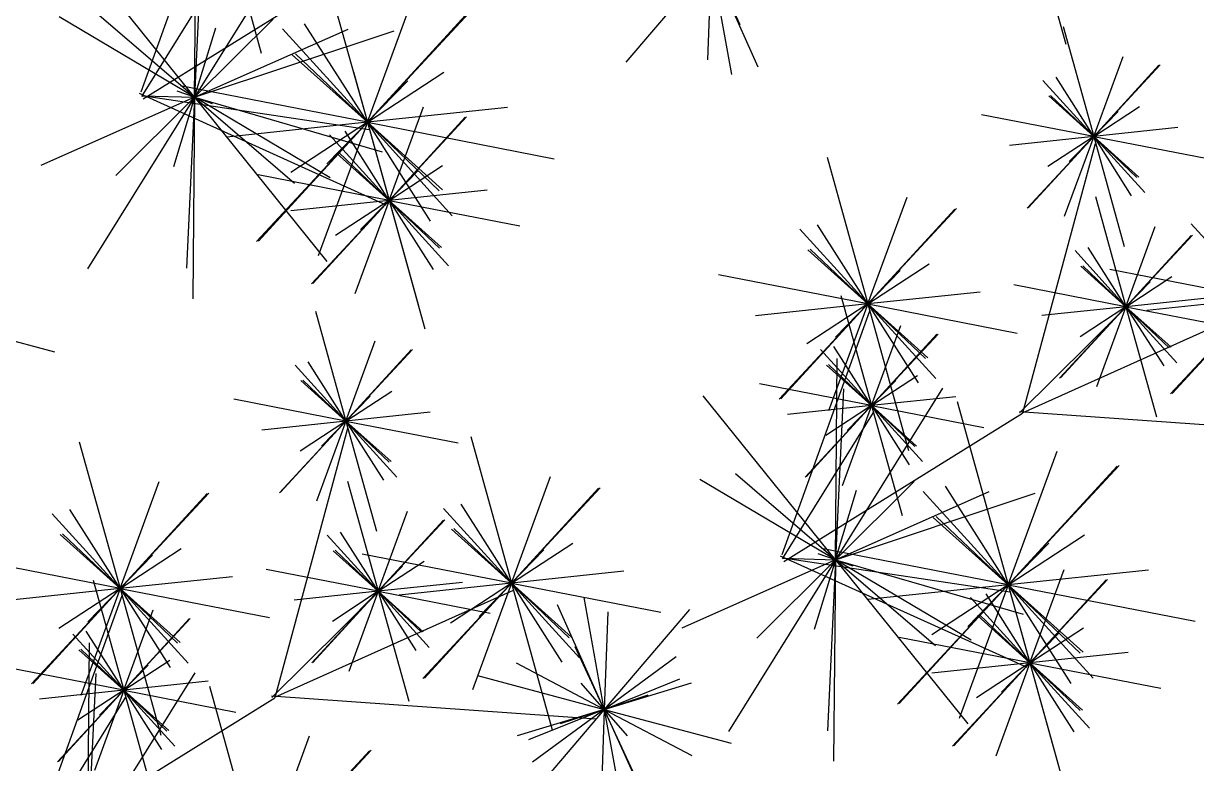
# Model space of a CAD drawing. Extents: x 2634 to 2816, y 1224 to 1357.
# Drawn here: x 2650.874 to 2652.153, y 1304.8 to 1305.607 of the extents above; entities that cross this region are included whole.
import ezdxf

# ---------------------------------------------------------------- set-up
doc = ezdxf.new("R2010")
doc.units = 0
doc.header["$LTSCALE"] = 35
doc.layers.add('FRACA', color=2, linetype='CONTINUOUS')

msp = doc.modelspace()

# ---------------------------------------------------------------- linework, layer by layer
at = {"layer": 'FRACA', "extrusion": (-0.26813, 0.963383, -1.83772e-16)}
for p, q in [((2651.0022, 1305.532, 0.0036), (2651.098, 1305.7974, -0.2874)), ((2651.003, 1305.527, 0.0043), (2651.1021, 1305.6866, -0.03)), ((2651.0044, 1305.5244, 0.0036), (2651.2647, 1305.6861, 0.0007)), ((2651.0034, 1305.5281, 0.0029), (2651.2511, 1305.4912, -0.1847)), ((2651.9638, 1305.1822, 0.0007), (2652.0432, 1305.4758, -0.044)), ((2651.9635, 1305.1823), (2652.2237, 1305.2992, -0.196)), ((2651.7012, 1305.0279, 0.0036), (2651.7969, 1305.2933, -0.2874)), ((2651.7019, 1305.0229, 0.0043), (2651.801, 1305.1825, -0.03)), ((2651.7033, 1305.0203, 0.0036), (2651.9636, 1305.182, 0.0007)), ((2651.1484, 1304.872, 0.0007), (2651.2278, 1305.1656, -0.044)), ((2651.7024, 1305.024, 0.0029), (2651.95, 1304.9871, -0.1847)), ((2651.1481, 1304.8721), (2651.4083, 1304.9889, -0.196)), ((2650.8858, 1304.7177, 0.0036), (2650.9815, 1304.9831, -0.2874)), ((2650.8865, 1304.7127, 0.0043), (2650.9856, 1304.8723, -0.03)), ((2650.8879, 1304.71, 0.0036), (2651.1482, 1304.8717, 0.0007))]:
    msp.add_line(p, q, dxfattribs=at)
at = {"layer": 'FRACA', "extrusion": (0.684301, -0.641498, -0.346717)}
for p, q in [((2651.0606, 1305.5262, 0.2732), (2651.0626, 1305.7458, 0.3906)), ((2651.0606, 1305.5262, 0.2732), (2650.9164, 1305.7051, 0.1772)), ((2651.1773, 1305.7132, 0.1575), (2651.0606, 1305.5262, 0.2732)), ((2651.0606, 1305.5262, 0.2732), (2651.2783, 1305.5986, 0.3702)), ((2651.0606, 1305.5262, 0.2732), (2650.9439, 1305.3391, 0.3889)), ((2651.0606, 1305.5262, 0.2732), (2651.0416, 1305.5327, 0.025)), ((2651.0606, 1305.5262, 0.2732), (2651.0586, 1305.3065, 0.1558)), ((2651.0606, 1305.5262, 0.2732), (2651.2049, 1305.3472, 0.3691)), ((2651.0606, 1305.5262, 0.2732), (2651.0797, 1305.5196, 0.5214)), ((2651.7595, 1305.022, 0.2732), (2651.7615, 1305.2416, 0.3906)), ((2651.8763, 1305.2091, 0.1575), (2651.7595, 1305.022, 0.2732)), ((2651.7595, 1305.022, 0.2732), (2651.6153, 1305.2009, 0.1772)), ((2651.7595, 1305.022, 0.2732), (2651.9772, 1305.0945, 0.3702)), ((2651.7595, 1305.022, 0.2732), (2651.7405, 1305.0286, 0.025)), ((2651.7595, 1305.022, 0.2732), (2651.6428, 1304.835, 0.3889)), ((2651.7595, 1305.022, 0.2732), (2651.7575, 1304.8024, 0.1558)), ((2651.7595, 1305.022, 0.2732), (2651.9038, 1304.8431, 0.3691)), ((2651.7595, 1305.022, 0.2732), (2651.7786, 1305.0155, 0.5214)), ((2650.9441, 1304.7118, 0.2732), (2650.9461, 1304.9314, 0.3906)), ((2651.0609, 1304.8989, 0.1575), (2650.9441, 1304.7118, 0.2732))]:
    msp.add_line(p, q, dxfattribs=at)
at = {"layer": 'FRACA', "extrusion": (0.784934, 0.218464, -0.579786)}
for p, q in [((2651.9716, 1305.7241, 0.1657), (2652.0106, 1305.5841, 0.1657)), ((2651.0999, 1305.6943, -0.03), (2651.1333, 1305.5743, -0.03)), ((2651.1933, 1305.6988, -0.1847), (2651.249, 1305.4989, -0.1847)), ((2651.249, 1305.4989, -0.1847), (2651.3677, 1305.6283, -0.0741)), ((2652.0077, 1305.6034, -0.044), (2652.0411, 1305.4834, -0.044)), ((2651.249, 1305.4989, -0.1847), (2651.1671, 1305.5724, -0.0088)), ((2651.249, 1305.4989, -0.1847), (2651.1705, 1305.5734, -0.3618)), ((2651.2338, 1305.5538, 0.1657), (2651.2727, 1305.4138, 0.1657)), ((2652.0411, 1305.4834, -0.044), (2652.1123, 1305.5611, 0.0224)), ((2651.249, 1305.4989, -0.1847), (2651.0453, 1305.5385, -0.1866)), ((2652.0411, 1305.4834, -0.044), (2651.992, 1305.5276, 0.0616)), ((2652.0411, 1305.4834, -0.044), (2651.994, 1305.5281, -0.1502)), ((2651.2727, 1305.4138, 0.1657), (2651.3558, 1305.5044, 0.2431)), ((2652.0411, 1305.4834, -0.044), (2651.9188, 1305.5072, -0.0451)), ((2651.249, 1305.4989, -0.1847), (2651.1302, 1305.3695, -0.2953)), ((2651.249, 1305.4989, -0.1847), (2651.3308, 1305.4253, -0.3607)), ((2651.249, 1305.4989, -0.1847), (2651.4527, 1305.4592, -0.1829)), ((2651.249, 1305.4989, -0.1847), (2651.3274, 1305.4244, -0.0077)), ((2651.249, 1305.4989, -0.1847), (2651.3046, 1305.299, -0.1847)), ((2652.0411, 1305.4834, -0.044), (2651.9698, 1305.4058, -0.1103)), ((2652.0411, 1305.4834, -0.044), (2652.0902, 1305.4393, -0.1496)), ((2652.0411, 1305.4834, -0.044), (2652.1633, 1305.4597, -0.0429)), ((2652.0411, 1305.4834, -0.044), (2652.0881, 1305.4387, 0.0623)), ((2652.0411, 1305.4834, -0.044), (2652.0744, 1305.3635, -0.044)), ((2651.2727, 1305.4138, 0.1657), (2651.2154, 1305.4653, 0.2889)), ((2651.2727, 1305.4138, 0.1657), (2651.2178, 1305.466, 0.0418)), ((2651.7503, 1305.4609, -0.2874), (2651.7948, 1305.3009, -0.2874)), ((2651.2727, 1305.4138, 0.1657), (2651.1301, 1305.4416, 0.1644)), ((2651.2727, 1305.4138, 0.1657), (2651.1896, 1305.3233, 0.0883)), ((2651.2727, 1305.4138, 0.1657), (2651.33, 1305.3623, 0.0425)), ((2651.2727, 1305.4138, 0.1657), (2651.4153, 1305.3861, 0.167)), ((2651.2727, 1305.4138, 0.1657), (2651.3276, 1305.3617, 0.2897)), ((2651.2727, 1305.4138, 0.1657), (2651.3116, 1305.2739, 0.1657)), ((2652.0429, 1305.4179, 0.1877), (2652.0763, 1305.2979, 0.1877)), ((2651.7948, 1305.3009, -0.2874), (2651.8898, 1305.4044, -0.1989)), ((2652.0763, 1305.2979, 0.1877), (2652.1475, 1305.3755, 0.2541)), ((2651.7948, 1305.3009, -0.2874), (2651.7293, 1305.3598, -0.1466)), ((2651.7948, 1305.3009, -0.2874), (2651.732, 1305.3605, -0.4291)), ((2652.0763, 1305.2979, 0.1877), (2652.0272, 1305.3421, 0.2933)), ((2652.0763, 1305.2979, 0.1877), (2652.0292, 1305.3426, 0.0815)), ((2652.2216, 1305.3068, -0.196), (2652.0586, 1305.3385, -0.1975)), ((2651.7948, 1305.3009, -0.2874), (2651.6318, 1305.3327, -0.2889)), ((2652.0763, 1305.2979, 0.1877), (2651.9541, 1305.3217, 0.1866)), ((2651.7655, 1305.3101, -0.03), (2651.7988, 1305.1901, -0.03)), ((2651.7948, 1305.3009, -0.2874), (2651.6998, 1305.1974, -0.3759)), ((2651.7948, 1305.3009, -0.2874), (2651.8602, 1305.2421, -0.4282)), ((2651.7948, 1305.3009, -0.2874), (2651.9577, 1305.2692, -0.286)), ((2651.7948, 1305.3009, -0.2874), (2651.8575, 1305.2414, -0.1457)), ((2651.7948, 1305.3009, -0.2874), (2651.8393, 1305.141, -0.2874)), ((2652.0763, 1305.2979, 0.1877), (2652.005, 1305.2203, 0.1214)), ((2652.0763, 1305.2979, 0.1877), (2652.1254, 1305.2538, 0.0821)), ((2652.0763, 1305.2979, 0.1877), (2652.1985, 1305.2741, 0.1888)), ((2652.0763, 1305.2979, 0.1877), (2652.1234, 1305.2532, 0.294)), ((2652.0763, 1305.2979, 0.1877), (2652.1097, 1305.178, 0.1877)), ((2652.2216, 1305.3068, -0.196), (2652.1266, 1305.2033, -0.2845)), ((2651.1923, 1305.2932, -0.044), (2651.2257, 1305.1732, -0.044)), ((2651.7988, 1305.1901, -0.03), (2651.8701, 1305.2678, 0.0363)), ((2651.2257, 1305.1732, -0.044), (2651.2969, 1305.2508, 0.0224)), ((2651.7988, 1305.1901, -0.03), (2651.7498, 1305.2343, 0.0755)), ((2651.7988, 1305.1901, -0.03), (2651.7518, 1305.2348, -0.1363)), ((2651.2257, 1305.1732, -0.044), (2651.1786, 1305.2179, -0.1502)), ((2651.2257, 1305.1732, -0.044), (2651.1766, 1305.2173, 0.0616)), ((2651.7988, 1305.1901, -0.03), (2651.6766, 1305.2139, -0.0311)), ((2651.2257, 1305.1732, -0.044), (2651.1034, 1305.197, -0.0451)), ((2651.8922, 1305.1947, -0.1847), (2651.9479, 1304.9948, -0.1847)), ((2651.7988, 1305.1901, -0.03), (2651.7276, 1305.1125, -0.0964)), ((2651.7988, 1305.1901, -0.03), (2651.8479, 1305.146, -0.1356)), ((2651.7988, 1305.1901, -0.03), (2651.9211, 1305.1664, -0.029)), ((2651.7988, 1305.1901, -0.03), (2651.8459, 1305.1454, 0.0762)), ((2651.7988, 1305.1901, -0.03), (2651.8322, 1305.0702, -0.03)), ((2651.2257, 1305.1732, -0.044), (2651.1544, 1305.0956, -0.1103)), ((2651.2257, 1305.1732, -0.044), (2651.2748, 1305.1291, -0.1496)), ((2651.2257, 1305.1732, -0.044), (2651.3479, 1305.1494, -0.0429)), ((2651.2257, 1305.1732, -0.044), (2651.2727, 1305.1285, 0.0623)), ((2651.2257, 1305.1732, -0.044), (2651.259, 1305.0533, -0.044)), ((2651.3617, 1305.1565, -0.196), (2651.4062, 1304.9966, -0.196)), ((2650.9349, 1305.1506, -0.2874), (2650.9794, 1304.9907, -0.2874)), ((2651.9479, 1304.9948, -0.1847), (2652.0666, 1305.1241, -0.0741)), ((2651.2275, 1305.1076, 0.1877), (2651.2609, 1304.9877, 0.1877)), ((2650.9794, 1304.9907, -0.2874), (2651.0744, 1305.0942, -0.1989)), ((2651.4062, 1304.9966, -0.196), (2651.5012, 1305.1001, -0.1076)), ((2651.2609, 1304.9877, 0.1877), (2651.3321, 1305.0653, 0.2541)), ((2651.9479, 1304.9948, -0.1847), (2651.8661, 1305.0683, -0.0088)), ((2651.9479, 1304.9948, -0.1847), (2651.8694, 1305.0692, -0.3618)), ((2651.4062, 1304.9966, -0.196), (2651.3407, 1305.0554, -0.0553)), ((2651.4062, 1304.9966, -0.196), (2651.3434, 1305.0562, -0.3377)), ((2650.9794, 1304.9907, -0.2874), (2650.9139, 1305.0496, -0.1466)), ((2650.9794, 1304.9907, -0.2874), (2650.9166, 1305.0503, -0.4291)), ((2651.9327, 1305.0496, 0.1657), (2651.9716, 1304.9097, 0.1657)), ((2651.2609, 1304.9877, 0.1877), (2651.2118, 1305.0318, 0.2933)), ((2651.2609, 1304.9877, 0.1877), (2651.2138, 1305.0324, 0.0815)), ((2651.4062, 1304.9966, -0.196), (2651.2432, 1305.0283, -0.1975)), ((2651.9479, 1304.9948, -0.1847), (2651.7442, 1305.0344, -0.1866)), ((2650.9794, 1304.9907, -0.2874), (2650.8164, 1305.0224, -0.2889)), ((2651.2609, 1304.9877, 0.1877), (2651.1387, 1305.0115, 0.1866)), ((2651.9716, 1304.9097, 0.1657), (2652.0547, 1305.0003, 0.2431)), ((2650.9794, 1304.9907, -0.2874), (2650.8844, 1304.8872, -0.3759)), ((2650.9501, 1304.9998, -0.03), (2650.9835, 1304.8799, -0.03)), ((2650.9794, 1304.9907, -0.2874), (2651.0448, 1304.9319, -0.4282)), ((2650.9794, 1304.9907, -0.2874), (2651.1423, 1304.959, -0.286)), ((2650.9794, 1304.9907, -0.2874), (2651.0421, 1304.9311, -0.1457)), ((2650.9794, 1304.9907, -0.2874), (2651.0239, 1304.8308, -0.2874)), ((2651.2609, 1304.9877, 0.1877), (2651.1896, 1304.9101, 0.1214)), ((2651.2609, 1304.9877, 0.1877), (2651.31, 1304.9436, 0.0821)), ((2651.2609, 1304.9877, 0.1877), (2651.3831, 1304.9639, 0.1888)), ((2651.2609, 1304.9877, 0.1877), (2651.308, 1304.943, 0.294)), ((2651.2609, 1304.9877, 0.1877), (2651.2943, 1304.8678, 0.1877)), ((2651.4062, 1304.9966, -0.196), (2651.3112, 1304.8931, -0.2845)), ((2651.4062, 1304.9966, -0.196), (2651.4717, 1304.9377, -0.3368)), ((2651.4062, 1304.9966, -0.196), (2651.5692, 1304.9649, -0.1946)), ((2651.4062, 1304.9966, -0.196), (2651.469, 1304.937, -0.0544)), ((2651.4062, 1304.9966, -0.196), (2651.4507, 1304.8366, -0.196)), ((2651.9479, 1304.9948, -0.1847), (2651.8291, 1304.8654, -0.2953)), ((2651.9479, 1304.9948, -0.1847), (2652.0297, 1304.9212, -0.3607)), ((2651.9479, 1304.9948, -0.1847), (2652.1516, 1304.9551, -0.1829)), ((2651.9479, 1304.9948, -0.1847), (2652.0263, 1304.9203, -0.0077)), ((2651.9479, 1304.9948, -0.1847), (2652.0035, 1304.7949, -0.1847)), ((2650.9835, 1304.8799, -0.03), (2651.0547, 1304.9575, 0.0363)), ((2651.9716, 1304.9097, 0.1657), (2651.9143, 1304.9612, 0.2889)), ((2651.9716, 1304.9097, 0.1657), (2651.9167, 1304.9619, 0.0418)), ((2651.9716, 1304.9097, 0.1657), (2651.829, 1304.9375, 0.1644)), ((2650.9835, 1304.8799, -0.03), (2650.9344, 1304.924, 0.0755)), ((2650.9835, 1304.8799, -0.03), (2650.9364, 1304.9246, -0.1363)), ((2650.9835, 1304.8799, -0.03), (2650.8612, 1304.9037, -0.0311)), ((2651.9716, 1304.9097, 0.1657), (2651.8885, 1304.8191, 0.0883)), ((2651.9716, 1304.9097, 0.1657), (2652.0289, 1304.8582, 0.0425)), ((2651.9716, 1304.9097, 0.1657), (2652.1142, 1304.882, 0.167)), ((2651.9716, 1304.9097, 0.1657), (2652.0265, 1304.8576, 0.2897)), ((2651.9716, 1304.9097, 0.1657), (2652.0106, 1304.7698, 0.1657)), ((2650.9835, 1304.8799, -0.03), (2650.9122, 1304.8023, -0.0964)), ((2650.9835, 1304.8799, -0.03), (2651.0325, 1304.8358, -0.1356)), ((2650.9835, 1304.8799, -0.03), (2651.1057, 1304.8561, -0.029)), ((2650.9835, 1304.8799, -0.03), (2651.0305, 1304.8352, 0.0762)), ((2650.9835, 1304.8799, -0.03), (2651.0168, 1304.76, -0.03)), ((2651.0768, 1304.8844, -0.1847), (2651.1325, 1304.6845, -0.1847)), ((2651.1325, 1304.6845, -0.1847), (2651.2512, 1304.8139, -0.0741))]:
    msp.add_line(p, q, dxfattribs=at)
at = {"layer": 'FRACA', "extrusion": (-0.908178, 0.025684, -0.417795)}
for p, q in [((2651.0693, 1305.7126, 0.2657), (2651.0606, 1305.5262, 0.2732)), ((2651.0606, 1305.5262, 0.2732), (2650.9515, 1305.6197, 0.3925)), ((2651.0606, 1305.5262, 0.2732), (2651.1464, 1305.6115, 0.4155)), ((2651.0606, 1305.5262, 0.2732), (2651.0837, 1305.602, 0.1041)), ((2651.0606, 1305.5262, 0.2732), (2651.2281, 1305.6006, 0.2372)), ((2651.0606, 1305.5262, 0.2732), (2650.8931, 1305.4517, 0.3092)), ((2651.0606, 1305.5262, 0.2732), (2650.9748, 1305.4408, 0.1309)), ((2651.0606, 1305.5262, 0.2732), (2651.0375, 1305.4503, 0.4423)), ((2651.0606, 1305.5262, 0.2732), (2651.0519, 1305.3398, 0.2807)), ((2651.0606, 1305.5262, 0.2732), (2651.1697, 1305.4326, 0.1539)), ((2651.7682, 1305.2084, 0.2657), (2651.7595, 1305.022, 0.2732)), ((2651.7595, 1305.022, 0.2732), (2651.6504, 1305.1156, 0.3925)), ((2651.7595, 1305.022, 0.2732), (2651.8453, 1305.1074, 0.4155)), ((2651.7595, 1305.022, 0.2732), (2651.7826, 1305.0979, 0.1041)), ((2651.7595, 1305.022, 0.2732), (2651.927, 1305.0964, 0.2372)), ((2651.7595, 1305.022, 0.2732), (2651.592, 1304.9476, 0.3092)), ((2651.7595, 1305.022, 0.2732), (2651.6737, 1304.9367, 0.1309)), ((2651.7595, 1305.022, 0.2732), (2651.7364, 1304.9462, 0.4423)), ((2651.7595, 1305.022, 0.2732), (2651.7508, 1304.8356, 0.2807)), ((2651.7595, 1305.022, 0.2732), (2651.8686, 1304.9285, 0.1539)), ((2650.9528, 1304.8982, 0.2657), (2650.9441, 1304.7118, 0.2732))]:
    msp.add_line(p, q, dxfattribs=at)
at = {"layer": 'FRACA', "extrusion": (0.744227, -0.659012, 0.108762)}
for p, q in [((2651.6239, 1305.6733, 0.0499), (2651.5309, 1305.5643, 0.0259)), ((2651.6239, 1305.6733, 0.0499), (2651.675, 1305.5593, -0.0243)), ((2651.6239, 1305.6733, 0.0499), (2651.646, 1305.5512, 0.1255)), ((2651.5074, 1304.8589, 0.0499), (2651.4853, 1304.981, -0.0258)), ((2651.5074, 1304.8589, 0.0499), (2651.4562, 1304.9729, 0.124)), ((2651.6004, 1304.9679, 0.0738), (2651.5074, 1304.8589, 0.0499)), ((2651.5074, 1304.8589, 0.0499), (2651.6024, 1304.8878, -0.0562)), ((2651.5074, 1304.8589, 0.0499), (2651.5554, 1304.8747, 0.1861)), ((2651.5074, 1304.8589, 0.0499), (2651.4124, 1304.8301, 0.1559)), ((2651.5074, 1304.8589, 0.0499), (2651.4144, 1304.75, 0.0259)), ((2651.5074, 1304.8589, 0.0499), (2651.4594, 1304.8432, -0.0864)), ((2651.5074, 1304.8589, 0.0499), (2651.5586, 1304.745, -0.0243)), ((2651.5074, 1304.8589, 0.0499), (2651.5295, 1304.7369, 0.1255))]:
    msp.add_line(p, q, dxfattribs=at)
at = {"layer": 'FRACA', "extrusion": (-0.342493, 0.21032, -0.915677)}
for p, q in [((2651.6239, 1305.6733, 0.0499), (2651.62, 1305.5669, 0.0268)), ((2651.5112, 1304.9654, 0.0729), (2651.5074, 1304.8589, 0.0499)), ((2651.5074, 1304.8589, 0.0499), (2651.5858, 1304.9166, 0.0009)), ((2651.5074, 1304.8589, 0.0499), (2651.4118, 1304.9092, 0.0643)), ((2651.5074, 1304.8589, 0.0499), (2651.4823, 1304.8877, 0.1519)), ((2651.5074, 1304.8589, 0.0499), (2651.5899, 1304.8922, 0.1127)), ((2651.5074, 1304.8589, 0.0499), (2651.4249, 1304.8256, -0.013)), ((2651.5074, 1304.8589, 0.0499), (2651.429, 1304.8013, 0.0988)), ((2651.5074, 1304.8589, 0.0499), (2651.5035, 1304.7525, 0.0268)), ((2651.5074, 1304.8589, 0.0499), (2651.5324, 1304.8302, -0.0522)), ((2651.5074, 1304.8589, 0.0499), (2651.603, 1304.8087, 0.0354))]:
    msp.add_line(p, q, dxfattribs=at)
at = {"layer": 'FRACA', "extrusion": (0.995512, -0.015754, -0.093319)}
for p, q in [((2651.6555, 1305.6052, 0.1288), (2651.6239, 1305.6733, 0.0499)), ((2651.5074, 1304.8589, 0.0499), (2651.4757, 1304.927, -0.0291)), ((2651.539, 1304.7909, 0.1288), (2651.5074, 1304.8589, 0.0499))]:
    msp.add_line(p, q, dxfattribs=at)
at = {"layer": 'FRACA', "extrusion": (-0.801363, -0.443394, -0.401521)}
for p, q in [((2651.249, 1305.4989, -0.1847), (2651.3024, 1305.6445, -0.1716)), ((2651.249, 1305.4989, -0.1847), (2651.1805, 1305.6064, -0.274)), ((2651.1563, 1305.6007, -0.1122), (2651.249, 1305.4989, -0.1847)), ((2652.0411, 1305.4834, -0.044), (2652.0731, 1305.5708, -0.0361)), ((2651.249, 1305.4989, -0.1847), (2651.3323, 1305.5535, -0.3043)), ((2651.249, 1305.4989, -0.1847), (2651.2932, 1305.5443, -0.0426)), ((2651.9855, 1305.5446, -0.0005), (2652.0411, 1305.4834, -0.044)), ((2652.0411, 1305.4834, -0.044), (2652, 1305.548, -0.0975)), ((2651.2727, 1305.4138, 0.1657), (2651.3101, 1305.5158, 0.1749)), ((2652.0411, 1305.4834, -0.044), (2652.0911, 1305.5162, -0.1157)), ((2652.0411, 1305.4834, -0.044), (2652.0676, 1305.5107, 0.0413)), ((2651.249, 1305.4989, -0.1847), (2651.1656, 1305.4443, -0.0652)), ((2651.249, 1305.4989, -0.1847), (2651.1955, 1305.3533, -0.1978)), ((2651.249, 1305.4989, -0.1847), (2651.2047, 1305.4535, -0.3269)), ((2651.2727, 1305.4138, 0.1657), (2651.2248, 1305.4891, 0.1032)), ((2651.249, 1305.4989, -0.1847), (2651.3174, 1305.3913, -0.0955)), ((2651.249, 1305.4989, -0.1847), (2651.3416, 1305.397, -0.2572)), ((2651.2078, 1305.4851, 0.2165), (2651.2727, 1305.4138, 0.1657)), ((2652.0411, 1305.4834, -0.044), (2651.991, 1305.4507, 0.0278)), ((2652.0411, 1305.4834, -0.044), (2652.009, 1305.3961, -0.0518)), ((2652.0411, 1305.4834, -0.044), (2652.0145, 1305.4562, -0.1293)), ((2652.0411, 1305.4834, -0.044), (2652.0821, 1305.4189, 0.0096)), ((2652.0411, 1305.4834, -0.044), (2652.0967, 1305.4223, -0.0875)), ((2651.2727, 1305.4138, 0.1657), (2651.3311, 1305.452, 0.082)), ((2651.2727, 1305.4138, 0.1657), (2651.3036, 1305.4456, 0.2652)), ((2651.2727, 1305.4138, 0.1657), (2651.2143, 1305.3756, 0.2494)), ((2651.2727, 1305.4138, 0.1657), (2651.2353, 1305.3119, 0.1565)), ((2651.2727, 1305.4138, 0.1657), (2651.2417, 1305.3821, 0.0662)), ((2651.2727, 1305.4138, 0.1657), (2651.3206, 1305.3385, 0.2282)), ((2651.2727, 1305.4138, 0.1657), (2651.3376, 1305.3425, 0.115)), ((2651.7948, 1305.3009, -0.2874), (2651.8375, 1305.4174, -0.2769)), ((2651.7948, 1305.3009, -0.2874), (2651.74, 1305.387, -0.3588)), ((2652.0763, 1305.2979, 0.1877), (2652.1083, 1305.3853, 0.1956)), ((2652.1474, 1305.3883, -0.1381), (2652.2216, 1305.3068, -0.196)), ((2651.7206, 1305.3824, -0.2294), (2651.7948, 1305.3009, -0.2874)), ((2652.0207, 1305.359, 0.2312), (2652.0763, 1305.2979, 0.1877)), ((2652.0763, 1305.2979, 0.1877), (2652.0352, 1305.3625, 0.1342)), ((2651.7948, 1305.3009, -0.2874), (2651.8615, 1305.3446, -0.383)), ((2651.7948, 1305.3009, -0.2874), (2651.8301, 1305.3373, -0.1737)), ((2652.0763, 1305.2979, 0.1877), (2652.1263, 1305.3307, 0.116)), ((2652.0763, 1305.2979, 0.1877), (2652.1028, 1305.3251, 0.273)), ((2651.7948, 1305.3009, -0.2874), (2651.7281, 1305.2573, -0.1918)), ((2651.7948, 1305.3009, -0.2874), (2651.752, 1305.1845, -0.2979)), ((2651.7948, 1305.3009, -0.2874), (2651.7594, 1305.2646, -0.4011)), ((2651.7948, 1305.3009, -0.2874), (2651.8495, 1305.2149, -0.216)), ((2651.7948, 1305.3009, -0.2874), (2651.8689, 1305.2195, -0.3454)), ((2652.0763, 1305.2979, 0.1877), (2652.0263, 1305.2652, 0.2595)), ((2652.0763, 1305.2979, 0.1877), (2652.0442, 1305.2105, 0.1799)), ((2652.0763, 1305.2979, 0.1877), (2652.0497, 1305.2707, 0.1024)), ((2652.0763, 1305.2979, 0.1877), (2652.1174, 1305.2334, 0.2413)), ((2652.0763, 1305.2979, 0.1877), (2652.1319, 1305.2368, 0.1442)), ((2651.7988, 1305.1901, -0.03), (2651.8309, 1305.2775, -0.0222)), ((2651.2257, 1305.1732, -0.044), (2651.2577, 1305.2606, -0.0361)), ((2651.7432, 1305.2513, 0.0135), (2651.7988, 1305.1901, -0.03)), ((2651.7988, 1305.1901, -0.03), (2651.7578, 1305.2547, -0.0836)), ((2651.1701, 1305.2343, -0.0005), (2651.2257, 1305.1732, -0.044)), ((2651.2257, 1305.1732, -0.044), (2651.1846, 1305.2377, -0.0975)), ((2651.7988, 1305.1901, -0.03), (2651.8489, 1305.2229, -0.1018)), ((2651.2257, 1305.1732, -0.044), (2651.2757, 1305.206, -0.1157)), ((2651.7988, 1305.1901, -0.03), (2651.8254, 1305.2174, 0.0553)), ((2651.2257, 1305.1732, -0.044), (2651.2522, 1305.2004, 0.0413)), ((2651.7988, 1305.1901, -0.03), (2651.7488, 1305.1574, 0.0417)), ((2651.7988, 1305.1901, -0.03), (2651.7668, 1305.1028, -0.0379)), ((2651.7988, 1305.1901, -0.03), (2651.7723, 1305.1629, -0.1153)), ((2651.7988, 1305.1901, -0.03), (2651.8399, 1305.1256, 0.0235)), ((2651.7988, 1305.1901, -0.03), (2651.8545, 1305.129, -0.0735)), ((2651.2257, 1305.1732, -0.044), (2651.1756, 1305.1404, 0.0278)), ((2651.2257, 1305.1732, -0.044), (2651.1936, 1305.0858, -0.0518)), ((2651.2257, 1305.1732, -0.044), (2651.1991, 1305.146, -0.1293)), ((2651.2257, 1305.1732, -0.044), (2651.2667, 1305.1087, 0.0096)), ((2651.2257, 1305.1732, -0.044), (2651.2813, 1305.1121, -0.0875)), ((2651.9479, 1304.9948, -0.1847), (2652.0013, 1305.1404, -0.1716)), ((2650.9794, 1304.9907, -0.2874), (2651.0221, 1305.1072, -0.2769)), ((2651.4062, 1304.9966, -0.196), (2651.4489, 1305.113, -0.1856)), ((2651.8552, 1305.0966, -0.1122), (2651.9479, 1304.9948, -0.1847)), ((2651.9479, 1304.9948, -0.1847), (2651.8794, 1305.1023, -0.274)), ((2651.332, 1305.0781, -0.1381), (2651.4062, 1304.9966, -0.196)), ((2651.4062, 1304.9966, -0.196), (2651.3514, 1305.0826, -0.2675)), ((2650.9052, 1305.0722, -0.2294), (2650.9794, 1304.9907, -0.2874)), ((2650.9794, 1304.9907, -0.2874), (2650.9246, 1305.0768, -0.3588)), ((2651.2609, 1304.9877, 0.1877), (2651.2929, 1305.0751, 0.1956)), ((2651.2609, 1304.9877, 0.1877), (2651.2198, 1305.0522, 0.1342)), ((2651.2053, 1305.0488, 0.2312), (2651.2609, 1304.9877, 0.1877)), ((2651.4062, 1304.9966, -0.196), (2651.4729, 1305.0402, -0.2917)), ((2651.9479, 1304.9948, -0.1847), (2652.0312, 1305.0494, -0.3043)), ((2651.9479, 1304.9948, -0.1847), (2651.9921, 1305.0401, -0.0426)), ((2650.9794, 1304.9907, -0.2874), (2651.0461, 1305.0344, -0.383)), ((2650.9794, 1304.9907, -0.2874), (2651.0147, 1305.027, -0.1737)), ((2651.4062, 1304.9966, -0.196), (2651.4416, 1305.0329, -0.0823)), ((2651.2609, 1304.9877, 0.1877), (2651.3109, 1305.0204, 0.116)), ((2651.2609, 1304.9877, 0.1877), (2651.2874, 1305.0149, 0.273)), ((2651.9716, 1304.9097, 0.1657), (2652.009, 1305.0116, 0.1749)), ((2650.9794, 1304.9907, -0.2874), (2650.9127, 1304.947, -0.1918)), ((2650.9794, 1304.9907, -0.2874), (2650.9366, 1304.8742, -0.2979)), ((2650.9794, 1304.9907, -0.2874), (2650.944, 1304.9544, -0.4011)), ((2650.9794, 1304.9907, -0.2874), (2651.0341, 1304.9047, -0.216)), ((2650.9794, 1304.9907, -0.2874), (2651.0535, 1304.9092, -0.3454)), ((2651.2609, 1304.9877, 0.1877), (2651.2109, 1304.9549, 0.2595)), ((2651.2609, 1304.9877, 0.1877), (2651.2288, 1304.9003, 0.1799)), ((2651.2609, 1304.9877, 0.1877), (2651.2343, 1304.9605, 0.1024)), ((2651.2609, 1304.9877, 0.1877), (2651.302, 1304.9231, 0.2413)), ((2651.2609, 1304.9877, 0.1877), (2651.3165, 1304.9266, 0.1442)), ((2651.4062, 1304.9966, -0.196), (2651.3395, 1304.9529, -0.1004)), ((2651.4062, 1304.9966, -0.196), (2651.3635, 1304.8801, -0.2065)), ((2651.4062, 1304.9966, -0.196), (2651.3708, 1304.9602, -0.3098)), ((2651.4062, 1304.9966, -0.196), (2651.461, 1304.9105, -0.1246)), ((2651.4062, 1304.9966, -0.196), (2651.4803, 1304.9151, -0.254)), ((2651.9479, 1304.9948, -0.1847), (2651.8645, 1304.9401, -0.0652)), ((2651.9479, 1304.9948, -0.1847), (2651.8944, 1304.8491, -0.1978)), ((2651.9479, 1304.9948, -0.1847), (2651.9037, 1304.9494, -0.3269)), ((2651.9479, 1304.9948, -0.1847), (2652.0163, 1304.8872, -0.0955)), ((2651.9479, 1304.9948, -0.1847), (2652.0406, 1304.8929, -0.2572)), ((2651.9067, 1304.981, 0.2165), (2651.9716, 1304.9097, 0.1657)), ((2651.9716, 1304.9097, 0.1657), (2651.9237, 1304.985, 0.1032)), ((2650.9835, 1304.8799, -0.03), (2651.0155, 1304.9673, -0.0222)), ((2650.9278, 1304.941, 0.0135), (2650.9835, 1304.8799, -0.03)), ((2650.9835, 1304.8799, -0.03), (2650.9424, 1304.9444, -0.0836)), ((2651.9716, 1304.9097, 0.1657), (2652.03, 1304.9479, 0.082)), ((2651.9716, 1304.9097, 0.1657), (2652.0026, 1304.9415, 0.2652)), ((2650.9835, 1304.8799, -0.03), (2651.0335, 1304.9127, -0.1018)), ((2650.9835, 1304.8799, -0.03), (2651.01, 1304.9071, 0.0553)), ((2651.9716, 1304.9097, 0.1657), (2651.9133, 1304.8715, 0.2494)), ((2651.9716, 1304.9097, 0.1657), (2651.9342, 1304.8078, 0.1565)), ((2651.9716, 1304.9097, 0.1657), (2651.9407, 1304.8779, 0.0662)), ((2651.9716, 1304.9097, 0.1657), (2652.0195, 1304.8344, 0.2282)), ((2651.9716, 1304.9097, 0.1657), (2652.0365, 1304.8384, 0.115)), ((2650.9835, 1304.8799, -0.03), (2650.9334, 1304.8471, 0.0417)), ((2650.9835, 1304.8799, -0.03), (2650.9514, 1304.7925, -0.0379)), ((2650.9835, 1304.8799, -0.03), (2650.9569, 1304.8527, -0.1153)), ((2650.9835, 1304.8799, -0.03), (2651.0245, 1304.8154, 0.0235)), ((2650.9835, 1304.8799, -0.03), (2651.0391, 1304.8188, -0.0735)), ((2651.1325, 1304.6845, -0.1847), (2651.1859, 1304.8301, -0.1716))]:
    msp.add_line(p, q, dxfattribs=at)
at = {"layer": 'FRACA', "extrusion": (0.336367, 0.093618, 0.937066)}
for p, q in [((2651.249, 1305.4989, -0.1847), (2651.3698, 1305.6288, -0.2924)), ((2652.0411, 1305.4834, -0.044), (2652.1136, 1305.5614, -0.1085)), ((2651.2727, 1305.4138, 0.1657), (2651.3573, 1305.5048, 0.0904)), ((2651.1281, 1305.3689, -0.0771), (2651.249, 1305.4989, -0.1847)), ((2651.9686, 1305.4055, 0.0206), (2652.0411, 1305.4834, -0.044)), ((2651.1881, 1305.3229, 0.241), (2651.2727, 1305.4138, 0.1657)), ((2651.7948, 1305.3009, -0.2874), (2651.8914, 1305.4049, -0.3735)), ((2652.0763, 1305.2979, 0.1877), (2652.1488, 1305.3759, 0.1232)), ((2651.6981, 1305.197, -0.2013), (2651.7948, 1305.3009, -0.2874)), ((2652.0038, 1305.22, 0.2523), (2652.0763, 1305.2979, 0.1877)), ((2652.1249, 1305.2028, -0.11), (2652.2216, 1305.3068, -0.196)), ((2651.7988, 1305.1901, -0.03), (2651.8713, 1305.2681, -0.0946)), ((2651.2257, 1305.1732, -0.044), (2651.2982, 1305.2512, -0.1085)), ((2651.7264, 1305.1122, 0.0345), (2651.7988, 1305.1901, -0.03)), ((2651.1532, 1305.0952, 0.0206), (2651.2257, 1305.1732, -0.044)), ((2651.9479, 1304.9948, -0.1847), (2652.0687, 1305.1247, -0.2924)), ((2650.9794, 1304.9907, -0.2874), (2651.076, 1305.0947, -0.3735)), ((2651.4062, 1304.9966, -0.196), (2651.5029, 1305.1005, -0.2821)), ((2651.2609, 1304.9877, 0.1877), (2651.3334, 1305.0657, 0.1232)), ((2651.9716, 1304.9097, 0.1657), (2652.0562, 1305.0007, 0.0904)), ((2650.8827, 1304.8868, -0.2013), (2650.9794, 1304.9907, -0.2874)), ((2651.1884, 1304.9097, 0.2523), (2651.2609, 1304.9877, 0.1877)), ((2651.3095, 1304.8926, -0.11), (2651.4062, 1304.9966, -0.196)), ((2651.8271, 1304.8648, -0.0771), (2651.9479, 1304.9948, -0.1847)), ((2650.9835, 1304.8799, -0.03), (2651.0559, 1304.9579, -0.0946)), ((2651.887, 1304.8187, 0.241), (2651.9716, 1304.9097, 0.1657)), ((2650.911, 1304.8019, 0.0345), (2650.9835, 1304.8799, -0.03)), ((2651.1325, 1304.6845, -0.1847), (2651.2533, 1304.8145, -0.2924))]:
    msp.add_line(p, q, dxfattribs=at)
at = {"layer": 'FRACA', "extrusion": (0.636859, -0.060529, -0.7686)}
for p, q in [((2651.0606, 1305.5262, 0.2732), (2650.9128, 1305.6138, 0.2001)), ((2651.2084, 1305.4385, 0.3463), (2651.0606, 1305.5262, 0.2732)), ((2651.7595, 1305.022, 0.2732), (2651.6117, 1305.1097, 0.2001)), ((2651.9073, 1304.9344, 0.3463), (2651.7595, 1305.022, 0.2732))]:
    msp.add_line(p, q, dxfattribs=at)
at = {"layer": 'FRACA', "extrusion": (0.509604, 0.710718, -0.484958)}
for p, q in [((2651.0003, 1305.5306, 0.0081), (2651.2692, 1305.4089, 0.1691)), ((2651.9602, 1305.1822, 0.0052), (2652.0743, 1305.2951, 0.1897)), ((2651.6993, 1305.0265, 0.0081), (2651.9681, 1304.9048, 0.1691)), ((2651.1448, 1304.872, 0.0052), (2651.2589, 1304.9849, 0.1897))]:
    msp.add_line(p, q, dxfattribs=at)
at = {"layer": 'FRACA', "extrusion": (0.468773, 0.751208, -0.464692)}
for p, q in [((2651.0034, 1305.5278, 0.0073), (2651.0606, 1305.5262, 0.2732)), ((2651.7023, 1305.0237, 0.0073), (2651.7595, 1305.022, 0.2732))]:
    msp.add_line(p, q, dxfattribs=at)
at = {"layer": 'FRACA', "extrusion": (0.362413, 0.316193, 0.876743)}
for p, q in [((2651.0606, 1305.5262, 0.2732), (2651.2652, 1305.4669, 0.1442)), ((2651.7595, 1305.022, 0.2732), (2651.9642, 1304.9628, 0.1442))]:
    msp.add_line(p, q, dxfattribs=at)
at = {"layer": 'FRACA', "extrusion": (0.261757, 0.706282, -0.657761)}
for p, q in [((2651.402, 1305.515, -0.1612), (2651.249, 1305.4989, -0.1847)), ((2651.249, 1305.4989, -0.1847), (2651.0959, 1305.4827, -0.2082)), ((2652.1329, 1305.4931, -0.0299), (2652.0411, 1305.4834, -0.044)), ((2652.0411, 1305.4834, -0.044), (2651.9493, 1305.4737, -0.0581)), ((2651.3798, 1305.4251, 0.1822), (2651.2727, 1305.4138, 0.1657)), ((2651.2727, 1305.4138, 0.1657), (2651.1656, 1305.4025, 0.1493)), ((2651.9172, 1305.3139, -0.2686), (2651.7948, 1305.3009, -0.2874)), ((2652.1681, 1305.3076, 0.2018), (2652.0763, 1305.2979, 0.1877)), ((2651.7948, 1305.3009, -0.2874), (2651.6724, 1305.288, -0.3062)), ((2652.0763, 1305.2979, 0.1877), (2651.9845, 1305.2882, 0.1736)), ((2652.2216, 1305.3068, -0.196), (2652.0992, 1305.2939, -0.2148)), ((2651.8907, 1305.1998, -0.0159), (2651.7988, 1305.1901, -0.03)), ((2651.3175, 1305.1829, -0.0299), (2651.2257, 1305.1732, -0.044)), ((2651.7988, 1305.1901, -0.03), (2651.707, 1305.1804, -0.0441)), ((2651.2257, 1305.1732, -0.044), (2651.1339, 1305.1635, -0.0581)), ((2651.1018, 1305.0036, -0.2686), (2650.9794, 1304.9907, -0.2874)), ((2651.5286, 1305.0095, -0.1773), (2651.4062, 1304.9966, -0.196)), ((2652.1009, 1305.0109, -0.1612), (2651.9479, 1304.9948, -0.1847)), ((2650.9794, 1304.9907, -0.2874), (2650.857, 1304.9778, -0.3062)), ((2651.2609, 1304.9877, 0.1877), (2651.1691, 1304.978, 0.1736)), ((2651.3527, 1304.9974, 0.2018), (2651.2609, 1304.9877, 0.1877)), ((2651.4062, 1304.9966, -0.196), (2651.2838, 1304.9836, -0.2148)), ((2651.9479, 1304.9948, -0.1847), (2651.7949, 1304.9786, -0.2082)), ((2652.0787, 1304.921, 0.1822), (2651.9716, 1304.9097, 0.1657)), ((2651.9716, 1304.9097, 0.1657), (2651.8645, 1304.8984, 0.1493)), ((2651.0753, 1304.8896, -0.0159), (2650.9835, 1304.8799, -0.03)), ((2650.9835, 1304.8799, -0.03), (2650.8916, 1304.8702, -0.0441))]:
    msp.add_line(p, q, dxfattribs=at)
at = {"layer": 'FRACA', "extrusion": (-0.376266, 0.119452, 0.918779)}
for p, q in [((2650.7696, 1305.2855, 0.0499), (2650.9079, 1305.2486, 0.0747)), ((2651.3691, 1304.8958, 0.025), (2651.5074, 1304.8589, 0.0499)), ((2651.5074, 1304.8589, 0.0499), (2651.6457, 1304.8221, 0.0747))]:
    msp.add_line(p, q, dxfattribs=at)
at = {"layer": 'FRACA', "extrusion": (0.640296, 0.750269, 0.164675)}
for p, q in [((2651.96, 1305.1838), (2652.3139, 1305.1588, 0.0476)), ((2651.1446, 1304.8736), (2651.4985, 1304.8485, 0.0476))]:
    msp.add_line(p, q, dxfattribs=at)

doc.saveas('drawing.dxf')
